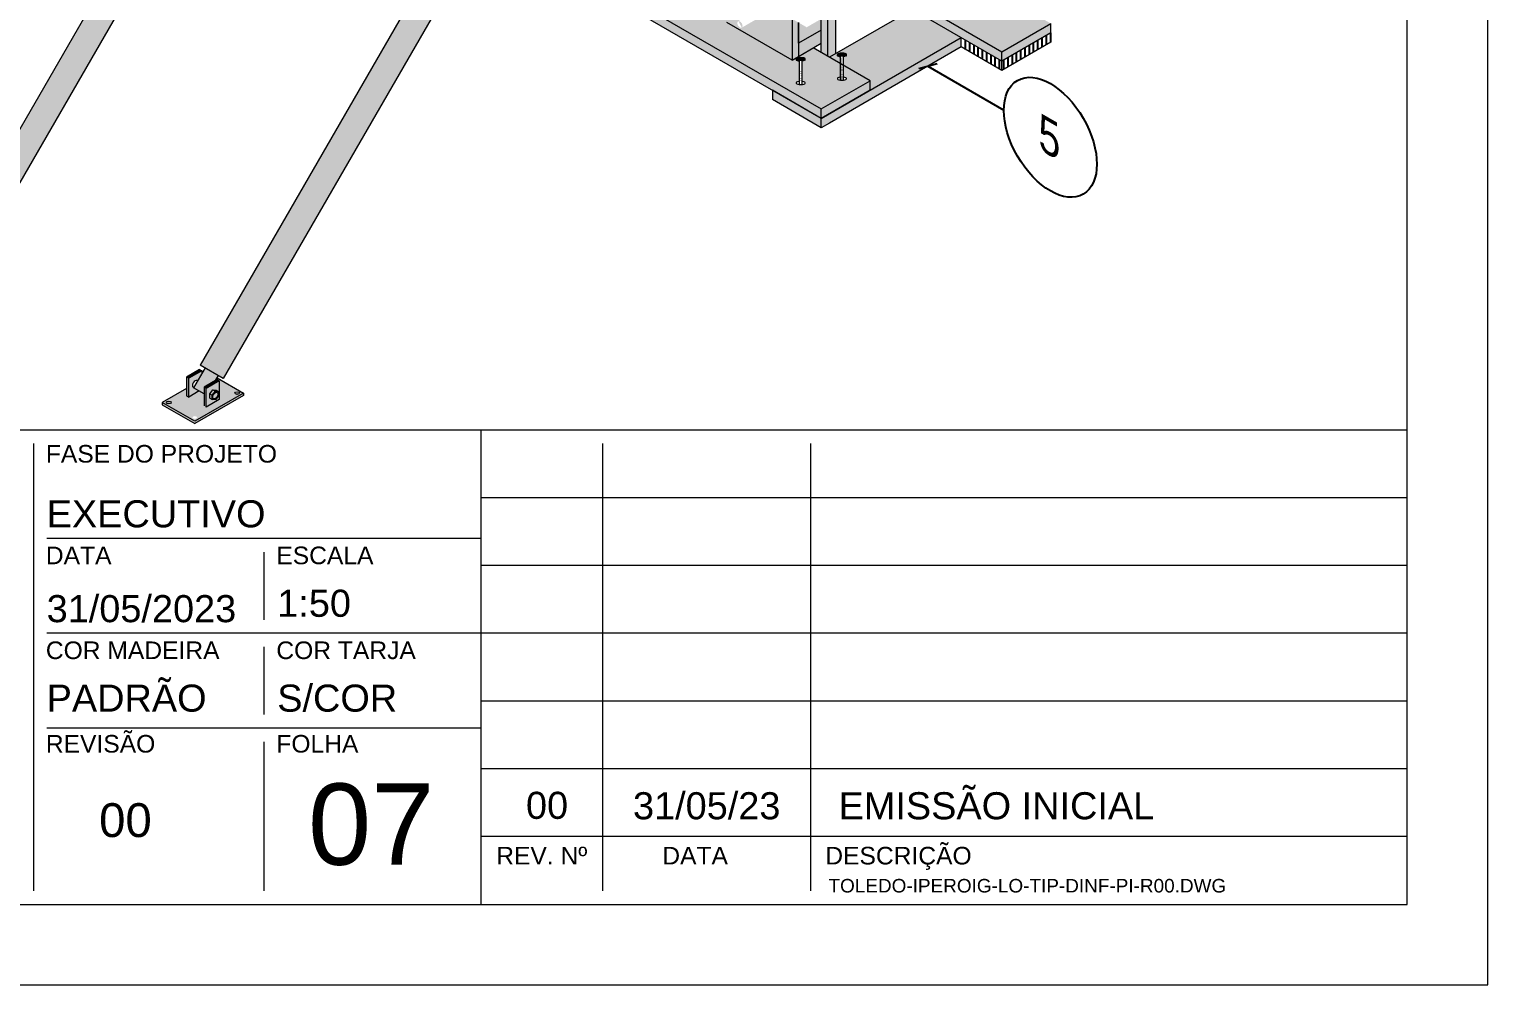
# Model space of a CAD drawing. Extents: x -23436 to 4767, y -3862 to 10024.
# Drawn here: x -14980 to -14436, y 7532 to 7888 of the extents above; entities that cross this region are included whole.
import ezdxf
from ezdxf.enums import TextEntityAlignment as Align

# ---------------------------------------------------------------- set-up
doc = ezdxf.new("R2010")
doc.units = 0
doc.linetypes.add('HIDDEN', pattern=[9.525, 6.35, -3.175])
doc.layers.get('0').update_dxf_attribs({"lineweight": 13})
for name, color, linetype in [('3D.', 254, 'Continuous'), ('Concreto', 250, 'HIDDEN'), ('MB Folha', 7, 'Continuous'), ('MB Logo', 254, 'Continuous'), ('Reaproveitamento', 252, 'Continuous')]:
    doc.layers.add(name, color=color, linetype=linetype)
for name, color, linetype, lineweight in [('Escora de Viga', 250, 'Continuous', 20), ('FOLHA MB', 7, 'Continuous', 13), ('Madeira', 100, 'Continuous', 13), ('N° FOLHA', 5, 'Continuous', 13)]:
    doc.layers.add(name, color=color, linetype=linetype, lineweight=lineweight)
doc.styles.add('ARIAL', font='arial.ttf', dxfattribs={"oblique": 15, "height": 25})
doc.styles.add('MB_C01', font='arial.ttf', dxfattribs={"height": 1.3})
doc.styles.add('MB_C02', font='arial.ttf', dxfattribs={"height": 2})
doc.styles.add('MB_C03', font='arial.ttf', dxfattribs={"height": 2.5})
doc.styles.add('MB_C04', font='arial.ttf', dxfattribs={"height": 6})
doc.styles.add('ROMANS', font='romans.shx')
doc.dimstyles.new('COTA SECAO', dxfattribs={"dimtxt": 7, "dimasz": 5, "dimexe": 3, "dimexo": 3, "dimgap": 2, "dimtad": 3, "dimdec": 1, "dimlfac": 0.5, "dimzin": 12, "dimdsep": 46, "dimtxsty": 'ROMANS', "dimblk": 'ARCHTICK', "dimcen": 0, "dimclrd": 4, "dimclre": 4, "dimclrt": 1, "dimadec": 1, "dimazin": 3, "dimtfac": 1, "dimtdec": 1, "dimtmove": 0, "dimatfit": 3, "dimldrblk": 'OBLIQUE', "dimfxl": 0, "dimtolj": 1, "dimtzin": 12, "dimarcsym": 0})

# ---------------------------------------------------------------- blocks, each defined once
blk = doc.blocks.new('A$C169d8357')
at = {"layer": 'FOLHA MB', "color": 1}
for p, q in [((1109.82, 356.72), (70, 356.72)), ((1109.82, 356.72), (1109.82, 179.94)), ((1455.02, 356.72), (1109.82, 356.72)), ((943.14, 351.67), (943.14, 184.99)), ((1155.28, 184.99), (1155.28, 351.67)), ((1232.62, 351.67), (1232.62, 184.99)), ((1455.02, 331.47), (1109.82, 331.47)), ((1109.82, 316.32), (948.19, 316.32)), ((1029, 311.26), (1029, 286.01)), ((1455.02, 306.21), (1109.82, 306.21)), ((1109.82, 280.96), (948.19, 280.96)), ((1455.02, 280.96), (1109.82, 280.96)), ((1029, 275.91), (1029, 250.65)), ((1455.02, 255.7), (1109.82, 255.7)), ((1109.82, 245.6), (948.19, 245.6)), ((1029, 240.55), (1029, 184.99)), ((1455.02, 230.45), (1109.82, 230.45)), ((1455.02, 205.19), (1109.82, 205.19))]:
    blk.add_line(p, q, dxfattribs=at)
for points in [[(0, 1199.94), (0, 149.94), (1485.02, 149.94), (1485.02, 1199.94)], [(70, 1169.94), (70, 179.94), (1455.02, 179.94), (1455.02, 1169.94)]]:
    blk.add_lwpolyline(points, close=True, dxfattribs=at)
at = {"layer": 'FOLHA MB', "color": 6, "style": 'MB_C01'}
for s, height, p in [('FASE DO PROJETO', 6.5663, (947.79, 344.6)), ('DATA', 6.566, (947.79, 306.72)), ('ESCALA', 6.566, (1033.66, 306.72)), ('COR MADEIRA', 6.5663, (947.79, 271.36)), ('COR TARJA', 6.566, (1033.66, 271.36)), ('REVISÃO', 6.566, (947.79, 236.51)), ('FOLHA', 6.566, (1033.66, 236.51))]:
    blk.add_text(s, height=height, dxfattribs=at).set_placement(p)
at = {"layer": 'FOLHA MB', "color": 5}
for s, height, style, p in [('EXECUTIVO', 10.102, 'MB_C02', (948.09, 320.46)), ('31/05/2023', 10.102, 'MB_C02', (948.09, 285.11)), ('1:50', 10.102, 'MB_C02', (1034, 287.12)), ('PADRÃO', 10.102, 'MB_C02', (948.09, 251.76)), ('S/COR', 10.102, 'MB_C02', (1034, 251.76)), ('EMISSÃO INICIAL', 10.102, 'MB_C02', (1243.12, 211.64)), ('00', 12.628, 'MB_C03', (967.63, 205.03)), ('00', 10.102, 'MB_C02', (1126.67, 211.8)), ('31/05/23', 10.102, 'MB_C02', (1166.54, 211.64))]:
    blk.add_text(s, height=height, dxfattribs=dict(at, style=style)).set_placement(p)
at = {"layer": 'FOLHA MB', "color": 6, "style": 'MB_C01'}
for s, p in [('REV. Nº', (1132.55, 198.09)), ('DATA', (1189.69, 198.09)), ('DESCRIÇÃO', (1265.45, 198.09))]:
    blk.add_text(s, height=6.566, dxfattribs=at).set_placement(p, align=Align.MIDDLE_CENTER)
at = {"layer": 'FOLHA MB', "insert": (1239.38, 189.41), "char_height": 5.051, "width": 210.8177, "attachment_point": 1, "style": 'MB_C04'}
blk.add_mtext('TOLEDO-IPEROIG-LO-TIP-DINF-PI-R00.DWG', dxfattribs=at)
blk = doc.blocks.new('_ArchTick')
at = {"color": 0, "linetype": 'ByBlock', "const_width": 0.15}
blk.add_lwpolyline([(-0.5, -0.5), (0.5, 0.5)], dxfattribs=at)
blk = doc.blocks.new('_OBLIQUE')
at = {"color": 0, "linetype": 'ByBlock', "lineweight": -2}
for p, q in [((0, 0), (-1, 0)), ((-0.5, -0.5), (0.5, 0.5))]:
    blk.add_line(p, q, dxfattribs=at)

msp = doc.modelspace()

# ---------------------------------------------------------------- hatches: boundary and pattern name
h = msp.add_hatch(color=252)
h.dxf.hatch_style = 1
h.paths.add_polyline_path([(-14702.859, 7865.729), (-14702.859, 7862.229), (-14684.672, 7851.729), (-14684.672, 7855.229)])
h.paths.add_polyline_path([(-14632.537, 7881.829), (-14632.537, 7885.329), (-14684.672, 7855.229), (-14684.672, 7851.729), (-14681.641, 7853.479)])
h.paths.add_polyline_path([(-14599.195, 7901.079), (-14599.195, 7904.579), (-14611.32, 7897.579), (-14608.289, 7895.829)])
h.paths.add_polyline_path([(-14599.195, 7887.079), (-14599.195, 7890.579), (-14617.382, 7880.079), (-14617.382, 7876.579)])
h.paths.add_polyline_path([(-14653.755, 7901.079), (-14656.786, 7899.329), (-14617.382, 7876.579), (-14617.382, 7880.079)])
h.paths.add_polyline_path([(-14808.294, 7930.102), (-14809.809, 7927.477), (-14684.672, 7855.229), (-14684.672, 7858.729)])
h.paths.add_polyline_path([(-14839.864, 7948.329), (-14839.864, 7944.829), (-14830.771, 7939.579), (-14827.739, 7941.329)])
h.paths.add_polyline_path([(-14839.864, 7930.829), (-14839.864, 7927.329), (-14826, 7919.325), (-14824.484, 7921.95)])
h.paths.add_polyline_path([(-14806.522, 7925.579), (-14809.553, 7927.329), (-14810.066, 7927.033), (-14813.097, 7921.783)])
h = msp.add_hatch(color=252)
h.dxf.hatch_style = 1
h.paths.add_polyline_path([(-14666.486, 7865.729), (-14666.486, 7869.229), (-14684.672, 7858.729), (-14684.672, 7855.229)])
at = {"layer": '3D.'}
for color, points in [(9, [(-15004.594, 7814.39), (-14995.982, 7809.417), (-14879.815, 8010.625), (-14888.427, 8015.597)]), (9, [(-14791.307, 7959.525), (-14799.919, 7964.497), (-14916.086, 7763.29), (-14907.474, 7758.317)]), (256, [(-14693.159, 7890.929), (-14695.584, 7892.329), (-14695.584, 7876.929), (-14693.159, 7878.329)]), (256, [(-14682.247, 7893.729), (-14684.672, 7892.329), (-14684.672, 7879.729), (-14682.247, 7878.329)]), (8, [(-14915.525, 7761.146), (-14916.295, 7761.591), (-14921.145, 7758.791), (-14920.375, 7758.346)]), (9, [(-14918.517, 7754.794), (-14914.64, 7752.555), (-14914.64, 7755.035), (-14910.445, 7757.457), (-14909.33, 7759.389), (-14914.23, 7762.218)]), (8, [(-14920.375, 7758.346), (-14921.145, 7758.791), (-14921.145, 7751.791), (-14920.375, 7751.346)]), (8, [(-14909.02, 7757.391), (-14909.79, 7757.835), (-14914.64, 7755.035), (-14913.87, 7754.591)]), (8, [(-14913.87, 7754.591), (-14914.64, 7755.035), (-14914.64, 7748.035), (-14913.87, 7747.591)]), (9, [(-14913.87, 7754.591), (-14913.87, 7747.591), (-14909.02, 7750.391), (-14909.02, 7757.391)]), (8, [(-14899.927, 7751.952), (-14899.927, 7752.841), (-14918.114, 7742.341), (-14918.114, 7741.452)]), (8, [(-14930.238, 7749.341), (-14930.238, 7748.452), (-14918.114, 7741.452), (-14918.114, 7742.341)])]:
    msp.add_hatch(color=color, dxfattribs=at).paths.add_polyline_path(points)
h = msp.add_hatch(color=256, dxfattribs=at)
edge = h.paths.add_edge_path()
edge.add_line((-14695.584, 7892.329), (-14697.2, 7893.262))
edge.add_line((-14697.2, 7893.262), (-14697.418, 7893.136))
edge.add_ellipse((-14700.55, 7898.562), major_axis=(3.133, -5.426), ratio=0.5773503, start_angle=292.72884, end_angle=360, ccw=False)
edge.add_line((-14702.229, 7894.797), (-14702.322, 7894.744))
edge.add_line((-14702.322, 7894.744), (-14703.371, 7895.349))
edge.add_line((-14703.371, 7895.349), (-14714.297, 7889.041))
edge.add_ellipse((-14714.983, 7890.229), major_axis=(-0.686, 1.188), ratio=0.5773503, start_angle=0, end_angle=180, ccw=False)
edge.add_ellipse((-14714.983, 7890.229), major_axis=(-0.686, 1.188), ratio=0.5773503, start_angle=180, end_angle=360, ccw=False)
edge.add_line((-14715.584, 7891.466), (-14704.837, 7897.671))
edge.add_line((-14704.837, 7897.671), (-14706.496, 7898.629))
edge.add_line((-14706.496, 7898.629), (-14719.833, 7890.929))
edge.add_line((-14719.833, 7890.929), (-14695.584, 7876.929))
edge.add_line((-14695.584, 7876.929), (-14695.584, 7892.329))
h = msp.add_hatch(color=8, dxfattribs=at)
edge = h.paths.add_edge_path()
edge.add_line((-14915.525, 7759.975), (-14915.525, 7761.146))
edge.add_line((-14915.525, 7761.146), (-14920.375, 7758.346))
edge.add_line((-14920.375, 7758.346), (-14920.375, 7751.346))
edge.add_line((-14920.375, 7751.346), (-14916.46, 7753.606))
edge.add_line((-14916.46, 7753.606), (-14918.517, 7754.794))
edge.add_line((-14918.517, 7754.794), (-14918.475, 7754.866))
edge.add_line((-14918.475, 7754.866), (-14918.679, 7754.984))
edge.add_ellipse((-14917.95, 7756.246), major_axis=(-0.729, -1.262), ratio=0.5773503, start_angle=180, end_angle=360, ccw=False)
edge.add_line((-14917.221, 7757.508), (-14917.017, 7757.391))
edge.add_line((-14917.017, 7757.391), (-14915.525, 7759.975))
h = msp.add_hatch(color=8, dxfattribs=at)
h.paths.add_polyline_path([(-14899.927, 7752.841), (-14909.815, 7758.549), (-14910.445, 7757.457), (-14909.79, 7757.835), (-14909.02, 7757.391), (-14909.02, 7750.391), (-14913.87, 7747.591), (-14914.64, 7748.035), (-14914.64, 7752.555), (-14916.46, 7753.606), (-14920.375, 7751.346), (-14921.145, 7751.791), (-14921.145, 7754.591), (-14930.238, 7749.341), (-14918.114, 7742.341)])
edge = h.paths.add_edge_path(flags=16)
edge.add_ellipse((-14918.114, 7743.741), major_axis=(0.857, 0), ratio=0.5773503, start_angle=296.10026, end_angle=603.89974, ccw=False)
edge.add_ellipse((-14918.114, 7743.741), major_axis=(0.857, 0), ratio=0.5773503, start_angle=243.89974, end_angle=296.10026, ccw=False)
edge = h.paths.add_edge_path(flags=16)
edge.add_ellipse((-14927.813, 7749.341), major_axis=(0.857, 0), ratio=0.5773503, start_angle=296.10026, end_angle=603.89974, ccw=False)
edge.add_ellipse((-14927.813, 7749.341), major_axis=(0.857, 0), ratio=0.5773503, start_angle=243.89974, end_angle=296.10026, ccw=False)
edge = h.paths.add_edge_path(flags=16)
edge.add_ellipse((-14902.352, 7752.841), major_axis=(0.857, 0), ratio=0.5773503, start_angle=296.10026, end_angle=603.89974, ccw=False)
edge.add_ellipse((-14902.352, 7752.841), major_axis=(0.857, 0), ratio=0.5773503, start_angle=243.89974, end_angle=296.10026, ccw=False)
at = {"layer": 'Concreto'}
h = msp.add_hatch(dxfattribs=at)
h.set_pattern_fill('LINE', color=256, scale=0.5, angle=90)
h.set_pattern_definition([(90, (212.1629, 2e-12), (-1.5875, 1e-16), [])])
h.paths.add_polyline_path([(-14599.195, 7904.579), (-14599.195, 7908.079), (-14614.351, 7899.329), (-14611.32, 7897.579)])
h.paths.add_polyline_path([(-14599.195, 7883.579), (-14599.195, 7887.079), (-14617.382, 7876.579), (-14617.382, 7873.079)])
h.paths.add_polyline_path([(-14632.537, 7885.329), (-14632.537, 7881.829), (-14617.382, 7873.079), (-14617.382, 7876.579)])
h.paths.add_polyline_path([(-14839.864, 7944.829), (-14839.864, 7941.329), (-14833.802, 7937.829), (-14830.771, 7939.579)])
h.paths.add_polyline_path([(-14839.864, 7934.329), (-14839.864, 7930.829), (-14824.484, 7921.95), (-14822.969, 7924.575)])
at = {"layer": 'Reaproveitamento', "true_color": 0xf26722}
h = msp.add_hatch(color=30, dxfattribs=at)
h.dxf.hatch_style = 1
edge = h.paths.add_edge_path()
edge.add_ellipse((-14676.988, 7870.043), major_axis=(1.736, 0), ratio=0.3568773, start_angle=110.59575, end_angle=255.37324, ccw=False)
edge.add_line((-14677.598, 7870.622), (-14677.598, 7875.645))
edge.add_line((-14677.598, 7875.645), (-14687.703, 7881.479))
edge.add_line((-14687.703, 7881.479), (-14693.159, 7878.329))
edge.add_line((-14693.159, 7878.329), (-14695.584, 7876.929))
edge.add_line((-14695.584, 7876.929), (-14719.833, 7890.929))
edge.add_line((-14719.833, 7890.929), (-14717.408, 7892.329))
edge.add_line((-14717.408, 7892.329), (-14769.543, 7922.429))
edge.add_line((-14769.543, 7922.429), (-14771.967, 7921.029))
edge.add_line((-14771.967, 7921.029), (-14796.216, 7935.029))
edge.add_line((-14796.216, 7935.029), (-14796.216, 7944.129))
edge.add_line((-14796.216, 7944.129), (-14799.201, 7945.852))
edge.add_line((-14799.201, 7945.852), (-14801.029, 7942.685))
edge.add_ellipse((-14801.869, 7942.143), major_axis=(1.736, 0), ratio=0.3568773, start_angle=289.79698, end_angle=421.07866, ccw=False)
edge.add_ellipse((-14801.869, 7942.143), major_axis=(1.736, 0), ratio=0.3568773, start_angle=275.63639, end_angle=289.79698, ccw=False)
edge.add_line((-14801.698, 7941.526), (-14808.294, 7930.102))
edge.add_line((-14808.294, 7930.102), (-14684.672, 7858.729))
edge.add_line((-14684.672, 7858.729), (-14666.486, 7869.229))
edge.add_line((-14666.486, 7869.229), (-14676.4, 7874.953))
edge.add_line((-14676.4, 7874.953), (-14676.4, 7870.625))
edge.add_ellipse((-14676.988, 7870.043), major_axis=(1.736, 0), ratio=0.3568773, start_angle=255.37324, end_angle=430.20302, ccw=False)
edge = h.paths.add_edge_path(flags=16)
edge.add_ellipse((-14692.356, 7868.416), major_axis=(1.736, 0), ratio=0.3568773, start_angle=289.79698, end_angle=430.20302, ccw=False)
edge.add_ellipse((-14692.356, 7868.416), major_axis=(1.736, 0), ratio=0.3568773, start_angle=255.37324, end_angle=289.79698, ccw=False)
edge.add_ellipse((-14692.356, 7868.416), major_axis=(1.736, 0), ratio=0.3568773, start_angle=249.40425, end_angle=255.37324, ccw=False)
edge.add_ellipse((-14692.356, 7868.416), major_axis=(1.736, 0), ratio=0.3568773, start_angle=110.59575, end_angle=249.40425, ccw=False)
edge.add_line((-14692.967, 7868.996), (-14692.967, 7876.54))
edge.add_line((-14692.967, 7876.54), (-14694.01, 7876.919))
edge.add_arc((-14694.01, 7877.001), 0.082, 180, 270, ccw=False)
edge.add_line((-14694.092, 7877.001), (-14694.092, 7877.408))
edge.add_line((-14694.092, 7877.408), (-14694.069, 7877.402))
edge.add_ellipse((-14692.356, 7877.402), major_axis=(1.713, 0), ratio=0.2835444, start_angle=156.19811, end_angle=180, ccw=False)
edge.add_ellipse((-14692.356, 7877.402), major_axis=(1.713, 0), ratio=0.2835444, start_angle=134.54465, end_angle=156.19811, ccw=False)
edge.add_ellipse((-14692.356, 7877.402), major_axis=(1.713, 0), ratio=0.2835444, start_angle=0, end_angle=134.54465, ccw=False)
edge.add_ellipse((-14692.356, 7877.402), major_axis=(1.713, 0), ratio=0.2835444, start_angle=343.40806, end_angle=360)
edge.add_line((-14690.643, 7877.402), (-14690.643, 7877.001))
edge.add_arc((-14690.726, 7877.001), 0.082, -50, 0, ccw=False)
edge.add_line((-14690.673, 7876.938), (-14691.769, 7876.54))
edge.add_line((-14691.769, 7876.54), (-14691.769, 7868.999))
h = msp.add_hatch(color=30, dxfattribs=at)
h.dxf.hatch_style = 1
edge = h.paths.add_edge_path()
edge.add_line((-14645.874, 7917.529), (-14645.874, 7905.629))
edge.add_line((-14645.874, 7905.629), (-14648.299, 7904.229))
edge.add_line((-14648.299, 7904.229), (-14653.755, 7901.079))
edge.add_line((-14653.755, 7901.079), (-14617.382, 7880.079))
edge.add_line((-14617.382, 7880.079), (-14599.195, 7890.579))
edge.add_line((-14599.195, 7890.579), (-14624.265, 7905.053))
edge.add_line((-14624.265, 7905.053), (-14624.265, 7900.725))
edge.add_ellipse((-14624.853, 7900.143), major_axis=(1.736, 0), ratio=0.3568773, start_angle=289.79698, end_angle=430.20302, ccw=False)
edge.add_ellipse((-14624.853, 7900.143), major_axis=(1.736, 0), ratio=0.3568773, start_angle=255.37324, end_angle=289.79698, ccw=False)
edge.add_ellipse((-14624.853, 7900.143), major_axis=(1.736, 0), ratio=0.3568773, start_angle=249.40425, end_angle=255.37324, ccw=False)
edge.add_ellipse((-14624.853, 7900.143), major_axis=(1.736, 0), ratio=0.3568773, start_angle=110.59575, end_angle=249.40425, ccw=False)
edge.add_line((-14625.464, 7900.722), (-14625.464, 7905.745))
edge.add_line((-14625.464, 7905.745), (-14630.541, 7908.676))
edge.add_line((-14630.541, 7908.676), (-14630.541, 7904.349))
edge.add_ellipse((-14631.128, 7903.766), major_axis=(1.736, 0), ratio=0.3568773, start_angle=289.79698, end_angle=430.20302, ccw=False)
edge.add_ellipse((-14631.128, 7903.766), major_axis=(1.736, 0), ratio=0.3568773, start_angle=249.40425, end_angle=289.79698, ccw=False)
edge.add_line((-14631.567, 7903.164), (-14631.567, 7903.168))
edge.add_ellipse((-14631.128, 7903.766), major_axis=(1.736, 0), ratio=0.3568773, start_angle=249.40425, end_angle=289.79698, ccw=False)
edge.add_ellipse((-14631.128, 7903.766), major_axis=(1.736, 0), ratio=0.3568773, start_angle=221.52634, end_angle=249.40425, ccw=False)
edge.add_line((-14632.428, 7903.355), (-14633.358, 7903.016))
edge.add_line((-14633.358, 7903.016), (-14633.358, 7895.475))
edge.add_ellipse((-14633.946, 7894.893), major_axis=(1.736, 0), ratio=0.3568773, start_angle=289.79698, end_angle=430.20302, ccw=False)
edge.add_ellipse((-14633.946, 7894.893), major_axis=(1.736, 0), ratio=0.3568773, start_angle=255.37324, end_angle=289.79698, ccw=False)
edge.add_ellipse((-14633.946, 7894.893), major_axis=(1.736, 0), ratio=0.3568773, start_angle=249.40425, end_angle=255.37324, ccw=False)
edge.add_ellipse((-14633.946, 7894.893), major_axis=(1.736, 0), ratio=0.3568773, start_angle=110.59575, end_angle=249.40425, ccw=False)
edge.add_line((-14634.557, 7895.472), (-14634.557, 7903.016))
edge.add_line((-14634.557, 7903.016), (-14635.682, 7903.426))
edge.add_line((-14635.682, 7903.426), (-14635.682, 7903.885))
edge.add_line((-14635.682, 7903.885), (-14635.659, 7903.879))
edge.add_ellipse((-14633.946, 7903.879), major_axis=(1.713, 0), ratio=0.2835444, start_angle=156.19811, end_angle=180, ccw=False)
edge.add_ellipse((-14633.946, 7903.879), major_axis=(1.713, 0), ratio=0.2835444, start_angle=134.54465, end_angle=156.19811, ccw=False)
edge.add_ellipse((-14633.946, 7903.879), major_axis=(1.713, 0), ratio=0.2835444, start_angle=109.8315, end_angle=134.54465, ccw=False)
edge.add_ellipse((-14633.946, 7903.879), major_axis=(1.713, 0), ratio=0.2835444, start_angle=32.82654, end_angle=109.8315, ccw=False)
edge.add_ellipse((-14631.128, 7903.766), major_axis=(1.736, 0), ratio=0.3568773, start_angle=110.59575, end_angle=142.57644, ccw=False)
edge.add_line((-14631.739, 7904.346), (-14631.739, 7909.368))
edge.add_line((-14631.739, 7909.368), (-14645.874, 7917.529))
edge = h.paths.add_edge_path(flags=16)
edge.add_ellipse((-14640.222, 7907.502), major_axis=(1.713, 0), ratio=0.2835444, start_angle=-16.59194, end_angle=109.8315, ccw=False)
edge.add_line((-14638.509, 7907.544), (-14638.509, 7907.101))
edge.add_arc((-14638.591, 7907.101), 0.082, -50, 0.00305, ccw=False)
edge.add_line((-14638.538, 7907.038), (-14639.634, 7906.64))
edge.add_line((-14639.634, 7906.64), (-14639.634, 7899.099))
edge.add_ellipse((-14640.222, 7898.516), major_axis=(1.736, 0), ratio=0.3568773, start_angle=289.79698, end_angle=430.20302, ccw=False)
edge.add_ellipse((-14640.222, 7898.516), major_axis=(1.736, 0), ratio=0.3568773, start_angle=255.37324, end_angle=289.79698, ccw=False)
edge.add_ellipse((-14640.222, 7898.516), major_axis=(1.736, 0), ratio=0.3568773, start_angle=249.40425, end_angle=255.37324, ccw=False)
edge.add_ellipse((-14640.222, 7898.516), major_axis=(1.736, 0), ratio=0.3568773, start_angle=110.59575, end_angle=249.40425, ccw=False)
edge.add_line((-14640.832, 7899.096), (-14640.832, 7906.64))
edge.add_line((-14640.832, 7906.64), (-14641.875, 7907.019))
edge.add_arc((-14641.875, 7907.101), 0.082, 180.00305, 270, ccw=False)
edge.add_line((-14641.957, 7907.101), (-14641.957, 7907.508))
edge.add_line((-14641.957, 7907.508), (-14641.935, 7907.502))
edge.add_ellipse((-14640.222, 7907.502), major_axis=(1.713, 0), ratio=0.2835444, start_angle=156.19811, end_angle=180, ccw=False)
edge.add_ellipse((-14640.222, 7907.502), major_axis=(1.713, 0), ratio=0.2835444, start_angle=109.8315, end_angle=156.19811, ccw=False)
edge.add_line((-14641.421, 7907.848), (-14641.426, 7907.849))
edge.add_ellipse((-14640.222, 7907.502), major_axis=(1.713, 0), ratio=0.2835444, start_angle=109.8315, end_angle=156.19811, ccw=False)
h = msp.add_hatch(color=30, dxfattribs=at)
h.dxf.hatch_style = 1
h.paths.add_polyline_path([(-14684.672, 7888.129), (-14684.672, 7892.329), (-14690.128, 7889.179), (-14693.159, 7890.929), (-14693.159, 7883.229)])
h = msp.add_hatch(color=30, dxfattribs=at)
h.dxf.hatch_style = 1
h.paths.add_polyline_path([(-14679.216, 7895.479), (-14682.247, 7893.729), (-14682.247, 7878.329), (-14681.641, 7877.979), (-14679.216, 7879.379)])
h = msp.add_hatch(color=30, dxfattribs=at)
h.dxf.hatch_style = 1
edge = h.paths.add_edge_path()
edge.add_line((-14632.537, 7885.329), (-14650.724, 7895.829))
edge.add_line((-14650.724, 7895.829), (-14681.641, 7877.979))
edge.add_line((-14681.641, 7877.979), (-14677.598, 7875.645))
edge.add_line((-14677.598, 7875.645), (-14677.598, 7878.166))
edge.add_line((-14677.598, 7878.166), (-14678.723, 7878.576))
edge.add_line((-14678.723, 7878.576), (-14678.723, 7879.035))
edge.add_line((-14678.723, 7879.035), (-14678.701, 7879.029))
edge.add_ellipse((-14676.988, 7879.029), major_axis=(1.713, 0), ratio=0.2835444, start_angle=156.19811, end_angle=180, ccw=False)
edge.add_ellipse((-14676.988, 7879.029), major_axis=(1.713, 0), ratio=0.2835444, start_angle=134.54465, end_angle=156.19811, ccw=False)
edge.add_ellipse((-14676.988, 7879.029), major_axis=(1.713, 0), ratio=0.2835444, start_angle=109.8315, end_angle=134.54465, ccw=False)
edge.add_ellipse((-14676.988, 7879.029), major_axis=(1.713, 0), ratio=0.2835444, start_angle=-62.95855, end_angle=109.8315, ccw=False)
edge.add_line((-14675.275, 7879.015), (-14675.275, 7878.628))
edge.add_arc((-14675.357, 7878.628), 0.082, -50, 0, ccw=False)
edge.add_line((-14675.304, 7878.565), (-14676.4, 7878.166))
edge.add_line((-14676.4, 7878.166), (-14676.4, 7874.953))
edge.add_line((-14676.4, 7874.953), (-14666.486, 7869.229))
edge.add_line((-14666.486, 7869.229), (-14666.486, 7865.729))
edge.add_line((-14666.486, 7865.729), (-14632.537, 7885.329))
h = msp.add_hatch(color=30, dxfattribs=at)
h.dxf.hatch_style = 1
h.paths.add_polyline_path([(-14684.672, 7888.129), (-14693.159, 7883.229), (-14693.159, 7878.329), (-14684.672, 7883.229)])

# ---------------------------------------------------------------- linework, layer by layer
for centre, major_axis, start_param, end_param in [((-14917.95, 7756.246), (-0.729, -1.262), 3.1415927, 6.2831853), ((-14902.352, 7751.952), (0.857, 0), 1.1152609, 2.0263317), ((-14927.813, 7748.452), (0.857, 0), 1.1152609, 2.0263317)]:
    msp.add_ellipse(centre, major_axis=major_axis, ratio=0.5773503, start_param=start_param, end_param=end_param)
for centre, major_axis in [((-14927.813, 7749.341), (0.857, 0)), ((-14910.415, 7751.896), (0.729, 1.262)), ((-14910.415, 7751.896), (0.686, 1.188)), ((-14902.352, 7752.841), (0.857, 0))]:
    msp.add_ellipse(centre, major_axis=major_axis, ratio=0.5773503)
at = {"layer": 'Escora de Viga', "extrusion": (-1e-16, 0.816497, 0.57735)}
for p, q in [((-14888.427, 8015.597), (-15004.594, 7814.39)), ((-14879.815, 8010.625), (-14995.982, 7809.417)), ((-14799.919, 7964.497), (-14916.086, 7763.29)), ((-14791.307, 7959.525), (-14907.474, 7758.317)), ((-14695.584, 7876.929), (-14719.833, 7890.929)), ((-14695.584, 7892.329), (-14695.584, 7876.929)), ((-14693.159, 7883.229), (-14693.159, 7890.929)), ((-14693.159, 7890.929), (-14693.159, 7878.329)), ((-14684.672, 7888.129), (-14684.672, 7892.329)), ((-14684.672, 7879.729), (-14684.672, 7892.329)), ((-14682.247, 7878.329), (-14682.247, 7893.729)), ((-14682.247, 7878.329), (-14682.247, 7893.729)), ((-14684.672, 7883.229), (-14684.672, 7888.129)), ((-14693.159, 7883.229), (-14693.159, 7878.329)), ((-14695.584, 7876.929), (-14693.159, 7878.329)), ((-14916.295, 7761.591), (-14921.145, 7758.791)), ((-14915.525, 7761.146), (-14920.375, 7758.346)), ((-14914.23, 7762.218), (-14918.517, 7754.794)), ((-14916.295, 7761.591), (-14915.525, 7761.146)), ((-14907.474, 7758.317), (-14916.086, 7763.29)), ((-14915.525, 7761.146), (-14915.525, 7759.975)), ((-14921.145, 7758.791), (-14921.145, 7751.791)), ((-14920.375, 7758.346), (-14921.145, 7758.791)), ((-14920.375, 7751.346), (-14920.375, 7758.346)), ((-14918.679, 7754.984), (-14918.475, 7754.866)), ((-14917.221, 7757.508), (-14917.017, 7757.391)), ((-14909.79, 7757.835), (-14914.64, 7755.035)), ((-14914.64, 7755.035), (-14914.64, 7748.035)), ((-14913.87, 7754.591), (-14914.64, 7755.035)), ((-14909.02, 7757.391), (-14913.87, 7754.591)), ((-14909.33, 7759.389), (-14910.445, 7757.457)), ((-14909.815, 7758.549), (-14899.927, 7752.841)), ((-14909.79, 7757.835), (-14909.02, 7757.391)), ((-14909.02, 7757.391), (-14909.02, 7750.391)), ((-14921.145, 7754.591), (-14930.238, 7749.341)), ((-14921.145, 7751.791), (-14920.375, 7751.346)), ((-14916.46, 7753.606), (-14920.375, 7751.346)), ((-14914.64, 7752.555), (-14918.517, 7754.794)), ((-14899.927, 7752.841), (-14918.114, 7742.341)), ((-14899.927, 7751.952), (-14918.114, 7741.452)), ((-14913.87, 7747.591), (-14913.87, 7754.591)), ((-14909.02, 7750.391), (-14913.87, 7747.591)), ((-14912.536, 7752.529), (-14911.324, 7754.037)), ((-14912.536, 7750.912), (-14912.536, 7752.529)), ((-14912.536, 7752.529), (-14911.627, 7752.004)), ((-14912.536, 7750.912), (-14911.627, 7750.387)), ((-14911.627, 7752.004), (-14910.415, 7753.512)), ((-14911.627, 7750.387), (-14911.627, 7752.004)), ((-14910.415, 7750.279), (-14911.627, 7750.387)), ((-14911.324, 7754.037), (-14910.112, 7753.929)), ((-14911.324, 7754.037), (-14910.415, 7753.512)), ((-14910.415, 7753.512), (-14909.202, 7753.404)), ((-14909.202, 7751.787), (-14910.415, 7750.279)), ((-14910.112, 7753.929), (-14909.202, 7753.404)), ((-14909.202, 7753.404), (-14909.202, 7751.787)), ((-14899.927, 7752.841), (-14899.927, 7751.952)), ((-14930.238, 7749.341), (-14930.238, 7748.452)), ((-14918.114, 7742.341), (-14930.238, 7749.341)), ((-14930.238, 7748.452), (-14918.114, 7741.452))]:
    msp.add_line(p, q, dxfattribs=at)
at = {"layer": 'Escora de Viga'}
msp.add_line((-14632.537, 7881.829), (-14632.537, 7885.329), dxfattribs=at)
at = {"layer": 'Madeira', "color": 250, "extrusion": (-1e-16, 0.816497, 0.57735)}
for p, q in [((-14808.294, 7930.102), (-14684.672, 7858.729)), ((-14684.672, 7855.229), (-14809.809, 7927.477)), ((-14617.382, 7876.579), (-14656.786, 7899.329)), ((-14653.755, 7901.079), (-14617.382, 7880.079)), ((-14650.724, 7895.829), (-14681.641, 7877.979)), ((-14679.216, 7879.379), (-14679.216, 7895.479)), ((-14684.672, 7888.129), (-14693.159, 7883.229)), ((-14684.672, 7888.129), (-14693.159, 7883.229)), ((-14617.382, 7880.079), (-14599.195, 7890.579)), ((-14599.195, 7887.079), (-14617.382, 7876.579)), ((-14599.195, 7887.079), (-14599.195, 7890.579)), ((-14693.159, 7878.329), (-14684.672, 7883.229)), ((-14666.486, 7869.229), (-14687.703, 7881.479)), ((-14684.672, 7855.229), (-14632.537, 7885.329)), ((-14632.537, 7881.829), (-14681.641, 7853.479)), ((-14617.382, 7873.079), (-14632.537, 7881.829)), ((-14599.195, 7883.579), (-14617.382, 7873.079)), ((-14617.382, 7876.579), (-14617.382, 7880.079)), ((-14617.382, 7873.079), (-14617.382, 7876.579)), ((-14684.672, 7858.729), (-14666.486, 7869.229)), ((-14666.486, 7865.729), (-14666.486, 7869.229)), ((-14684.672, 7855.229), (-14702.859, 7865.729)), ((-14702.859, 7865.729), (-14702.859, 7865.729)), ((-14702.859, 7865.729), (-14702.859, 7862.229)), ((-14666.486, 7865.729), (-14684.672, 7855.229)), ((-14684.672, 7851.729), (-14702.859, 7862.229)), ((-14684.672, 7855.229), (-14684.672, 7858.729)), ((-14684.672, 7851.729), (-14684.672, 7855.229)), ((-14684.672, 7855.229), (-14684.672, 7855.229)), ((-14681.641, 7853.479), (-14684.672, 7851.729))]:
    msp.add_line(p, q, dxfattribs=at)
at = {"layer": 'Madeira', "color": 250}
for p, q in [((-14599.195, 7883.579), (-14599.195, 7887.079)), ((-14694.092, 7877.402), (-14694.092, 7877.001)), ((-14694.069, 7877.402), (-14692.26, 7876.917)), ((-14694.01, 7876.919), (-14692.967, 7876.54)), ((-14693.924, 7877.598), (-14691.578, 7876.969)), ((-14693.558, 7877.748), (-14691.07, 7877.081)), ((-14692.967, 7876.54), (-14692.967, 7867.836)), ((-14692.938, 7877.859), (-14690.715, 7877.263)), ((-14692.795, 7867.816), (-14692.795, 7876.155)), ((-14690.726, 7876.919), (-14691.769, 7876.54)), ((-14691.769, 7867.833), (-14691.769, 7876.54)), ((-14690.643, 7877.001), (-14690.643, 7877.402)), ((-14678.723, 7879.029), (-14678.723, 7878.628)), ((-14678.701, 7879.029), (-14676.891, 7878.544)), ((-14678.641, 7878.546), (-14677.598, 7878.166)), ((-14678.555, 7879.225), (-14676.209, 7878.596)), ((-14678.189, 7879.375), (-14675.701, 7878.708)), ((-14677.598, 7878.166), (-14677.598, 7869.463)), ((-14677.569, 7879.486), (-14675.346, 7878.89)), ((-14677.426, 7869.443), (-14677.426, 7877.782)), ((-14675.357, 7878.546), (-14676.4, 7878.166)), ((-14676.4, 7869.46), (-14676.4, 7878.166)), ((-14675.275, 7878.628), (-14675.275, 7879.029))]:
    msp.add_line(p, q, dxfattribs=at)
at = {"layer": 'Madeira', "const_width": 0.082}
for points in [[(-14676.545, 7874.954, -0.1838798), (-14677.415, 7874.954, -0.1838798)], [(-14691.914, 7873.327, -0.1838798), (-14692.783, 7873.327, -0.1838798)], [(-14691.914, 7872.671, -0.1838798), (-14692.783, 7872.671, -0.1838798)], [(-14691.914, 7872.015, -0.1838798), (-14692.783, 7872.015, -0.1838798)], [(-14691.914, 7871.358, -0.1838798), (-14692.783, 7871.358, -0.1838798)], [(-14691.914, 7870.702, -0.1838798), (-14692.783, 7870.702, -0.1838798)], [(-14691.914, 7870.046, -0.1838798), (-14692.783, 7870.046, -0.1838798)], [(-14691.914, 7869.39, -0.1838798), (-14692.783, 7869.39, -0.1838798)], [(-14676.545, 7874.298, -0.1838798), (-14677.415, 7874.298, -0.1838798)], [(-14676.545, 7873.642, -0.1838798), (-14677.415, 7873.642, -0.1838798)], [(-14676.545, 7872.985, -0.1838798), (-14677.415, 7872.985, -0.1838798)], [(-14676.545, 7872.329, -0.1838798), (-14677.415, 7872.329, -0.1838798)], [(-14676.545, 7871.673, -0.1838798), (-14677.415, 7871.673, -0.1838798)], [(-14676.545, 7871.017, -0.1838798), (-14677.415, 7871.017, -0.1838798)], [(-14676.545, 7870.36, -0.1838798), (-14677.415, 7870.36, -0.1838798)], [(-14691.914, 7868.733, -0.1838798), (-14692.783, 7868.733, -0.1838798)]]:
    msp.add_lwpolyline(points, format="xyb", dxfattribs=at)
at = {"layer": 'Madeira'}
for centre, start, end in [((-14694.01, 7877.001), 180, 270), ((-14690.726, 7877.001), 270, 0), ((-14678.641, 7878.628), 180, 270), ((-14675.357, 7878.628), 270, 0)]:
    msp.add_arc(centre, 0.082, start, end, dxfattribs=at)
at = {"layer": 'Madeira', "extrusion": (0, 0, -1)}
for centre in [(-14692.356, 7877.402), (-14676.988, 7879.029)]:
    msp.add_ellipse(centre, major_axis=(1.713, 0), ratio=0.2835444, start_param=-1.5707963, end_param=4.712389, dxfattribs=at)
at = {"layer": 'Madeira'}
for centre in [(-14676.988, 7870.043), (-14692.356, 7868.416)]:
    msp.add_ellipse(centre, major_axis=(1.736, 0), ratio=0.3568773, start_param=1.93026, end_param=7.5084591, dxfattribs=at)
at = {"layer": 'MB Folha', "color": 1}
msp.add_ellipse((-14599.331, 7848.178), major_axis=(12.247, -21.213), ratio=0.5773503, dxfattribs=at)

# ---------------------------------------------------------------- block references
at = {"layer": 'MB Logo'}
msp.add_blockref('A$C169d8357', (-15921.377, 7382.321), dxfattribs=at)

# ---------------------------------------------------------------- texts
at = {"layer": 'MB Folha', "style": 'ARIAL', "oblique": 330}
msp.add_text('5', height=12, rotation=330, dxfattribs=at).set_placement((-14596.698, 7846.657), align=Align.MIDDLE_CENTER)
at = {"layer": 'N° FOLHA', "color": 5, "style": 'MB_C04'}
msp.add_text('07', height=30.3061, dxfattribs=at).set_placement((-14875.91, 7577.003))

# ---------------------------------------------------------------- leaders
at = {"layer": 'MB Folha'}
msp.add_leader([(-14644.965, 7874.654), (-14616.651, 7858.308)], dimstyle='COTA SECAO', dxfattribs=at)

doc.saveas('drawing.dxf')
